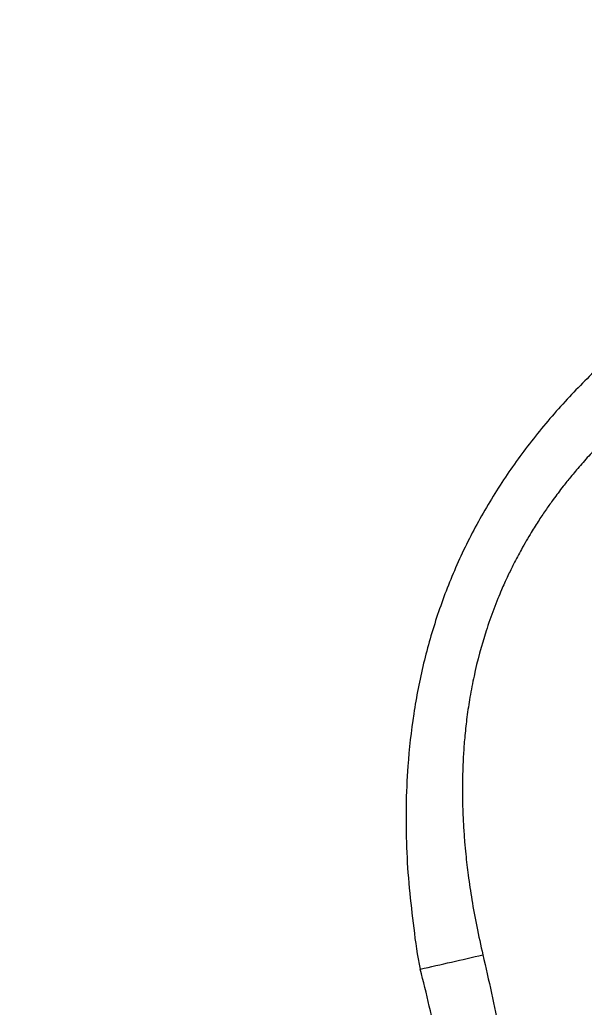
# Model space of a CAD drawing. Header units: millimetres. Extents: x 1145859089 to 1147511753, y -1047484727 to -1047247487.
# Drawn here: x 1146004850.8 to 1146004886.4, y -1047431008.9 to -1047430946.6 of the extents above; entities that cross this region are included whole.
import ezdxf
from ezdxf.xclip import XClip

# ---------------------------------------------------------------- set-up
doc = ezdxf.new("R2010")
doc.units = ezdxf.units.MM
doc.header["$LTSCALE"] = 100
doc.header["$MEASUREMENT"] = 0
doc.header["$XCLIPFRAME"] = 2
doc.layers.get('0').update_dxf_attribs({"linetype": 'CONTINUOUS'})
doc.layers.add('XREF', color=135, linetype='CONTINUOUS')
doc.layers.add('단지배치도$0$W240910', color=135, linetype='CONTINUOUS')

# ---------------------------------------------------------------- blocks, each defined once
blk = doc.blocks.new('단지배치도$0$zw$9902')
at = {"layer": '단지배치도$0$W240910'}
blk.add_arc((56404.253, -57219.78, 0), 12756.719, 322.5073299, 9.110085, dxfattribs=at)
at = {"layer": '단지배치도$0$W240910', "linetype": 'ByBlock', "ltscale": 20}
blk.add_arc((66672.97, -59357.055), 286.884, 282.53195, 283.34034, dxfattribs=at)
for points, knots in [([(66754.541, -59592.929), (66753.592, -59593.465), (66751.869, -59594.734), (66749.285, -59596.656), (66746.871, -59598.755), (66744.566, -59601.04), (66742.454, -59603.476), (66740.529, -59606.1), (66738.843, -59608.871), (66737.418, -59611.771), (66736.269, -59614.762), (66735.387, -59617.841), (66734.763, -59621.036), (66734.428, -59624.054), (66734.308, -59626.87), (66734.342, -59629.433), (66734.502, -59631.99), (66734.818, -59634.54), (66735.02, -59636.253), (66735.219, -59637.104)], [0, 0, 0, 0, 3.268622, 6.397637, 9.667075, 12.850977, 16.13086, 19.328305, 22.601473, 25.847972, 29.009985, 32.200779, 35.444395, 38.763751, 41.302653, 43.894769, 46.449524, 48.984567, 51.607261, 51.607261, 51.607261, 51.607261]), ([(66756.553, -59596.441), (66755.689, -59596.926), (66753.996, -59597.955), (66751.546, -59599.632), (66749.228, -59601.459), (66747.591, -59602.955), (66746.543, -59604.015), (66745.945, -59604.648), (66745.323, -59605.341), (66744.732, -59606.042), (66744.268, -59606.622), (66743.906, -59607.094), (66743.551, -59607.573), (66743.149, -59608.139), (66742.686, -59608.829), (66742.154, -59609.673), (66741.616, -59610.599), (66741.132, -59611.514), (66740.782, -59612.229), (66740.532, -59612.77), (66740.322, -59613.248), (66740.095, -59613.79), (66739.759, -59614.646), (66739.196, -59616.256), (66738.7, -59618.113), (66738.348, -59619.938), (66738.16, -59621.189), (66738.03, -59622.354), (66737.945, -59623.428), (66737.899, -59624.372), (66737.878, -59625.241), (66737.875, -59626.093), (66737.894, -59627.051), (66737.94, -59628.055), (66738.008, -59629.01), (66738.104, -59630.043), (66738.246, -59631.263), (66738.472, -59632.779), (66738.775, -59634.452), (66739.028, -59635.603), (66739.164, -59636.198)], [0, 0, 0, 0, 2.972308, 5.940877, 8.901705, 11.818447, 12.587247, 13.373265, 14.43024, 15.37964, 16.122682, 16.660142, 17.166141, 17.909976, 18.741607, 19.660745, 20.901374, 21.95333, 22.765542, 23.288653, 23.73983, 24.333963, 25.050906, 26.498161, 29.448916, 30.806994, 32.071979, 33.243608, 34.321472, 35.305093, 36.07715, 36.929226, 37.861586, 38.950552, 39.945245, 40.733721, 42.061928, 43.630184, 45.330349, 47.162667, 47.162667, 47.162667, 47.162667]), ([(66739.164, -59636.198), (66739.542, -59637.803), (66740.224, -59641.035), (66741.059, -59645.92), (66741.467, -59649.202), (66741.64, -59650.846)], [0, 0, 0, 0, 4.947838, 9.905098, 14.864046, 14.864046, 14.864046, 14.864046]), ([(66737.87, -59651.225), (66737.705, -59649.637), (66737.216, -59646.476), (66736.333, -59641.766), (66735.625, -59638.649), (66735.219, -59637.104)], [0, 0, 0, 0, 4.791232, 9.585991, 14.376695, 14.376695, 14.376695, 14.376695])]:
    blk.add_open_spline(points, degree=3, knots=knots, dxfattribs=at)
blk = doc.blocks.new('단지배치도')
blk.add_blockref('단지배치도$0$zw$9902', (141034.193, 142437.157))

msp = doc.modelspace()

# ---------------------------------------------------------------- block references
at = {"layer": 'XREF'}
ref = msp.add_blockref('단지배치도', (1145797106.633357, -1047513806.462535), dxfattribs=at)
XClip(ref).set_block_clipping_path([(72982.4064819524, 34919.7593965298), (360382.4067475507, 255319.7593436697)])

doc.saveas('drawing.dxf')
